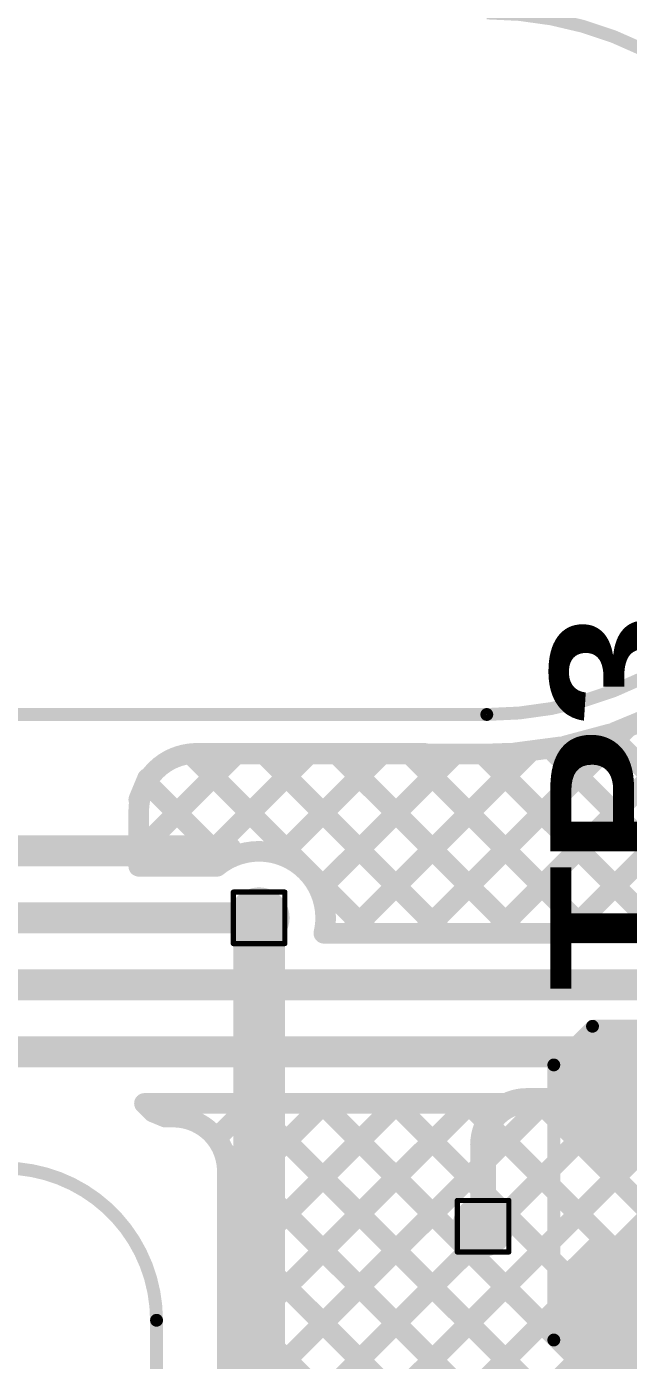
# Model space of a CAD drawing. Header units: inches. Extents: x -17 to 349, y -40 to 215.
# Drawn here: x 84.68 to 90.6, y 123.58 to 136.72 of the extents above; entities that cross this region are included whole.
import ezdxf

# ---------------------------------------------------------------- set-up
doc = ezdxf.new("R2010")
doc.units = ezdxf.units.IN
for name, color, linetype in [('Board Outline', 216, 'Continuous'), ('Bottom Layer', 5, 'Continuous'), ('Drill Drawing', 1, 'Continuous'), ('Top Layer', 1, 'Continuous'), ('Top Overlay', 2, 'Continuous'), ('Top Paste', 8, 'Continuous'), ('Top Solder', 216, 'Continuous'), ('Via Holes', 16, 'Continuous')]:
    doc.layers.add(name, color=color, linetype=linetype)
doc.styles.add('Arial Black_Bold', font='', dxfattribs={"height": 0.2})
doc.styles.get('Arial Black_Bold').set_extended_font_data('Arial Black', bold=True)

# ---------------------------------------------------------------- blocks, each defined once
blk = doc.blocks.new('2_T____P___71')
at = {"layer": 'Top Layer'}
for points in [[(0.286, 0.762), (-0.286, 0.762), (-0.571, 0.476), (-0.571, -0.476), (-0.286, -0.762), (0.286, -0.762), (0.571, -0.476), (0.571, 0.476)], [(2.286, 0.762), (1.714, 0.762), (1.429, 0.476), (1.429, -0.476), (1.714, -0.762), (2.286, -0.762), (2.572, -0.476), (2.572, 0.476)]]:
    blk.add_hatch(color=1, dxfattribs=at).paths.add_polyline_path(points)
at = {"layer": 'Top Paste'}
for points in [[(0.286, 0.762), (-0.286, 0.762), (-0.571, 0.476), (-0.571, -0.476), (-0.286, -0.762), (0.286, -0.762), (0.571, -0.476), (0.571, 0.476)], [(2.286, 0.762), (1.714, 0.762), (1.429, 0.476), (1.429, -0.476), (1.714, -0.762), (2.286, -0.762), (2.572, -0.476), (2.572, 0.476)]]:
    blk.add_hatch(color=8, dxfattribs=at).paths.add_polyline_path(points)
at = {"layer": 'Top Solder'}
for points in [[(0.337, 0.864), (-0.337, 0.864), (-0.673, 0.527), (-0.673, -0.527), (-0.337, -0.864), (0.337, -0.864), (0.673, -0.527), (0.673, 0.527)], [(2.337, 0.864), (1.663, 0.864), (1.327, 0.527), (1.327, -0.527), (1.663, -0.864), (2.337, -0.864), (2.673, -0.527), (2.673, 0.527)]]:
    blk.add_hatch(color=216, dxfattribs=at).paths.add_polyline_path(points)
at = {"layer": 'Top Overlay', "const_width": 0.127}
for points in [[(-0.356, 0.914), (-0.737, 0.533)], [(2.356, 0.914), (-0.356, 0.914)], [(2.356, 0.914), (2.737, 0.533)], [(-0.737, 0.533), (-0.737, -0.533)], [(2.737, 0.533), (2.737, -0.533)], [(-0.737, -0.533), (-0.356, -0.914)], [(2.737, -0.533), (2.356, -0.914)], [(-0.356, -0.914), (2.356, -0.914)]]:
    blk.add_lwpolyline(points, dxfattribs=at)
at = {"layer": 'Top Overlay', "const_width": 0.0635}
for points in [[(-0.387, 0.914, 1), (-0.324, 0.914, 1)], [(-0.387, 0.914, 1), (-0.324, 0.914, 1)], [(2.324, 0.914, 1), (2.387, 0.914, 1)], [(2.324, 0.914, 1), (2.387, 0.914, 1)], [(-0.768, 0.533, 1), (-0.705, 0.533, 1)], [(-0.768, 0.533, 1), (-0.705, 0.533, 1)], [(2.705, 0.533, 1), (2.768, 0.533, 1)], [(2.705, 0.533, 1), (2.768, 0.533, 1)], [(-0.768, -0.533, 1), (-0.705, -0.533, 1)], [(-0.768, -0.533, 1), (-0.705, -0.533, 1)], [(2.705, -0.533, 1), (2.768, -0.533, 1)], [(2.705, -0.533, 1), (2.768, -0.533, 1)], [(-0.387, -0.914, 1), (-0.324, -0.914, 1)], [(-0.387, -0.914, 1), (-0.324, -0.914, 1)], [(2.324, -0.914, 1), (2.387, -0.914, 1)], [(2.324, -0.914, 1), (2.387, -0.914, 1)]]:
    blk.add_lwpolyline(points, format="xyb", close=True, dxfattribs=at)

msp = doc.modelspace()

# ---------------------------------------------------------------- hatches: boundary and pattern name
at = {"layer": 'Bottom Layer'}
h = msp.add_hatch(color=5, dxfattribs=at)
edge = h.paths.add_edge_path()
edge.add_arc((86.97, 127.938), 0.3, 0, 360)
h = msp.add_hatch(color=5, dxfattribs=at)
edge = h.paths.add_edge_path()
edge.add_arc((89.175, 124.899), 0.3, 0, 360)
at = {"layer": 'Top Layer'}
h = msp.add_hatch(color=1, dxfattribs=at)
edge = h.paths.add_edge_path()
edge.add_arc((86.97, 127.938), 0.3, 0, 360)
h = msp.add_hatch(color=1, dxfattribs=at)
edge = h.paths.add_edge_path()
edge.add_arc((89.175, 124.899), 0.3, 0, 360)
at = {"layer": 'Via Holes'}
h = msp.add_hatch(color=7, dxfattribs=at)
edge = h.paths.add_edge_path()
edge.add_arc((86.97, 127.938), 0.15, 0, 360)
h = msp.add_hatch(color=7, dxfattribs=at)
edge = h.paths.add_edge_path()
edge.add_arc((89.175, 124.899), 0.15, 0, 360)

# ---------------------------------------------------------------- linework, layer by layer
at = {"layer": 'Board Outline', "const_width": 0.127}
for points in [[(89.211, 136.856, -0.414214), (92.669, 133.399)], [(92.669, 133.399, -0.414214), (89.211, 129.942)], [(84.46, 125.472, -0.414214), (85.96, 123.972)]]:
    msp.add_lwpolyline(points, format="xyb", dxfattribs=at)
for points in [[(71.991, 129.942), (89.211, 129.942)], [(85.96, 122.985), (85.96, 123.972)]]:
    msp.add_lwpolyline(points, dxfattribs=at)
at = {"layer": 'Board Outline', "const_width": 0.0635}
for points in [[(89.18, 129.942, 1), (89.243, 129.942, 1)], [(89.18, 129.942, 1), (89.243, 129.942, 1)], [(85.929, 123.972, 1), (85.992, 123.972, 1)], [(85.929, 123.972, 1), (85.992, 123.972, 1)]]:
    msp.add_lwpolyline(points, format="xyb", close=True, dxfattribs=at)
at = {"layer": 'Bottom Layer'}
for points, const_width in [([(89.287, 127.786), (94.891, 133.39)], 0.203), ([(90.006, 127.786), (95.22, 133)], 0.203), ([(90.471, 129.766), (90.889, 129.939)], 0.203), ([(88.569, 127.786), (90.604, 129.821)], 0.203), ([(89.987, 129.633), (90.423, 129.75)], 0.203), ([(90.415, 129.747), (91.539, 128.623)], 0.203), ([(85.785, 128.594), (86.744, 129.553)], 0.203), ([(86.275, 129.553), (89.211, 129.553)], 0.203), ([(86.298, 129.553), (88.066, 127.786)], 0.203), ([(86.355, 129.559), (88.597, 129.559)], 0.203), ([(86.356, 128.446), (87.462, 129.553)], 0.203), ([(87.017, 129.553), (88.784, 127.786)], 0.203), ([(87.185, 128.557), (88.181, 129.553)], 0.203), ([(87.563, 128.217), (88.899, 129.553)], 0.203), ([(87.735, 129.553), (89.503, 127.786)], 0.203), ([(87.85, 127.786), (89.65, 129.585)], 0.203), ([(88.454, 129.553), (90.221, 127.786)], 0.203), ([(89.172, 129.553), (90.939, 127.786)], 0.203), ([(89.224, 129.553), (89.45, 129.561)], 0.203), ([(89.488, 129.564), (89.937, 129.623)], 0.203), ([(89.834, 129.609), (91.171, 128.273)], 0.203), ([(85.785, 129.103), (85.872, 129.312)], 0.203), ([(85.861, 129.272), (86.633, 128.5)], 0.203), ([(85.785, 128.446), (85.785, 128.989)], 0.203), ([(71.987, 128.599), (86.65, 128.599)], 0.305), ([(85.785, 128.629), (85.969, 128.446)], 0.203), ([(85.785, 128.446), (86.555, 128.446)], 0.203), ([(71.987, 127.938), (86.97, 127.938)], 0.305), ([(87.607, 127.786), (91.155, 127.786)], 0.203), ([(71.987, 127.278), (96.984, 127.278)], 0.305), ([(71.987, 126.617), (97.746, 126.617)], 0.305), ([(85.841, 126.109), (85.927, 126.024)], 0.203), ([(85.847, 126.109), (97.746, 126.109)], 0.203), ([(85.927, 120.115), (91.921, 126.109)], 0.203), ([(86.046, 125.981), (86.174, 126.109)], 0.203), ([(86.15, 126.109), (86.323, 125.937)], 0.203), ([(86.548, 125.765), (86.892, 126.109)], 0.203), ([(86.561, 121.467), (91.203, 126.109)], 0.203), ([(86.657, 122.281), (90.485, 126.109)], 0.203), ([(86.657, 123.718), (89.048, 126.109)], 0.203), ([(86.657, 123), (89.766, 126.109)], 0.203), ([(86.657, 124.437), (88.329, 126.109)], 0.203), ([(86.657, 125.155), (87.611, 126.109)], 0.203), ([(86.868, 126.109), (95.438, 117.54)], 0.203), ([(87.587, 126.109), (95.721, 117.975)], 0.203), ([(88.232, 121.702), (92.64, 126.109)], 0.203), ([(88.305, 126.109), (91.078, 123.337)], 0.203), ([(89.024, 126.109), (91.426, 123.707)], 0.203), ([(89.742, 126.109), (92.068, 123.784)], 0.203), ([(90.461, 126.109), (92.786, 123.784)], 0.203), ([(85.927, 126.024), (86.047, 125.974)], 0.203), ([(86.619, 125.64), (95.556, 116.704)], 0.203), ([(86.657, 125.445), (86.657, 121.796)], 0.203), ([(86.657, 124.885), (94.024, 117.517)], 0.203), ([(86.657, 124.166), (93.298, 117.524)], 0.203)]:
    msp.add_lwpolyline(points, dxfattribs=dict(at, const_width=const_width))
for points, const_width in [([(90.421, 129.766, 1), (90.522, 129.766, 1)], 0.102), ([(90.553, 129.821, 1), (90.655, 129.821, 1)], 0.102), ([(89.936, 129.633, 1), (90.037, 129.633, 1)], 0.102), ([(90.364, 129.747, 1), (90.465, 129.747, 1)], 0.102), ([(90.373, 129.75, 1), (90.474, 129.75, 1)], 0.102), ([(86.085, 129.515, 1), (86.186, 129.515, 1)], 0.102), ([(86.087, 129.516, 1), (86.189, 129.516, 1)], 0.102), ([(86.225, 129.553, 1), (86.326, 129.553, 1)], 0.102), ([(86.225, 129.553, 1), (86.326, 129.553, 1)], 0.102), ([(86.225, 129.553, 1), (86.326, 129.553, 1)], 0.102), ([(86.248, 129.553, 1), (86.349, 129.553, 1)], 0.102), ([(86.304, 129.559, 1), (86.405, 129.559, 1)], 0.102), ([(86.304, 129.559, 1), (86.405, 129.559, 1)], 0.102), ([(86.693, 129.553, 1), (86.795, 129.553, 1)], 0.102), ([(86.966, 129.553, 1), (87.068, 129.553, 1)], 0.102), ([(87.412, 129.553, 1), (87.513, 129.553, 1)], 0.102), ([(87.684, 129.553, 1), (87.786, 129.553, 1)], 0.102), ([(88.13, 129.553, 1), (88.232, 129.553, 1)], 0.102), ([(88.403, 129.553, 1), (88.505, 129.553, 1)], 0.102), ([(88.546, 129.559, 1), (88.648, 129.559, 1)], 0.102), ([(88.848, 129.553, 1), (88.95, 129.553, 1)], 0.102), ([(89.121, 129.553, 1), (89.223, 129.553, 1)], 0.102), ([(89.161, 129.553, 1), (89.262, 129.553, 1)], 0.102), ([(89.173, 129.553, 1), (89.275, 129.553, 1)], 0.102), ([(89.4, 129.561, 1), (89.501, 129.561, 1)], 0.102), ([(89.438, 129.564, 1), (89.539, 129.564, 1)], 0.102), ([(89.599, 129.585, 1), (89.7, 129.585, 1)], 0.102), ([(89.783, 129.609, 1), (89.885, 129.609, 1)], 0.102), ([(89.886, 129.623, 1), (89.987, 129.623, 1)], 0.102), ([(85.9, 129.391, 1), (86.002, 129.391, 1)], 0.102), ([(85.902, 129.393, 1), (86.004, 129.393, 1)], 0.102), ([(85.81, 129.272, 1), (85.912, 129.272, 1)], 0.102), ([(85.821, 129.312, 1), (85.923, 129.312, 1)], 0.102), ([(85.735, 129.103, 1), (85.836, 129.103, 1)], 0.102), ([(85.735, 128.989, 1), (85.836, 128.989, 1)], 0.102), ([(85.735, 128.989, 1), (85.836, 128.989, 1)], 0.102), ([(85.735, 128.629, 1), (85.836, 128.629, 1)], 0.102), ([(85.735, 128.594, 1), (85.836, 128.594, 1)], 0.102), ([(86.573, 128.599, 1), (86.726, 128.599, 1)], 0.152), ([(85.735, 128.446, 1), (85.836, 128.446, 1)], 0.102), ([(85.735, 128.446, 1), (85.836, 128.446, 1)], 0.102), ([(85.918, 128.446, 1), (86.019, 128.446, 1)], 0.102), ([(86.305, 128.446, 1), (86.406, 128.446, 1)], 0.102), ([(86.505, 128.446, 1), (86.606, 128.446, 1)], 0.102), ([(86.505, 128.446, 1), (86.606, 128.446, 1)], 0.102), ([(86.582, 128.5, 1), (86.683, 128.5, 1)], 0.102), ([(87.134, 128.557, 1), (87.236, 128.557, 1)], 0.102), ([(87.512, 128.217, 1), (87.614, 128.217, 1)], 0.102), ([(86.894, 127.938, 1), (87.046, 127.938, 1)], 0.152), ([(87.575, 127.938, 1), (87.676, 127.938, 1)], 0.102), ([(87.575, 127.938, 1), (87.676, 127.938, 1)], 0.102), ([(87.557, 127.786, 1), (87.658, 127.786, 1)], 0.102), ([(87.557, 127.786, 1), (87.658, 127.786, 1)], 0.102), ([(87.8, 127.786, 1), (87.901, 127.786, 1)], 0.102), ([(88.015, 127.786, 1), (88.117, 127.786, 1)], 0.102), ([(88.518, 127.786, 1), (88.62, 127.786, 1)], 0.102), ([(88.733, 127.786, 1), (88.835, 127.786, 1)], 0.102), ([(89.236, 127.786, 1), (89.338, 127.786, 1)], 0.102), ([(89.452, 127.786, 1), (89.553, 127.786, 1)], 0.102), ([(89.955, 127.786, 1), (90.056, 127.786, 1)], 0.102), ([(90.17, 127.786, 1), (90.272, 127.786, 1)], 0.102), ([(85.791, 126.109, 1), (85.892, 126.109, 1)], 0.102), ([(85.796, 126.109, 1), (85.898, 126.109, 1)], 0.102), ([(85.796, 126.109, 1), (85.898, 126.109, 1)], 0.102), ([(86.099, 126.109, 1), (86.201, 126.109, 1)], 0.102), ([(86.123, 126.109, 1), (86.225, 126.109, 1)], 0.102), ([(86.818, 126.109, 1), (86.919, 126.109, 1)], 0.102), ([(86.842, 126.109, 1), (86.943, 126.109, 1)], 0.102), ([(87.536, 126.109, 1), (87.638, 126.109, 1)], 0.102), ([(87.56, 126.109, 1), (87.662, 126.109, 1)], 0.102), ([(88.255, 126.109, 1), (88.356, 126.109, 1)], 0.102), ([(88.278, 126.109, 1), (88.38, 126.109, 1)], 0.102), ([(88.973, 126.109, 1), (89.075, 126.109, 1)], 0.102), ([(88.997, 126.109, 1), (89.098, 126.109, 1)], 0.102), ([(89.691, 126.109, 1), (89.793, 126.109, 1)], 0.102), ([(89.715, 126.109, 1), (89.817, 126.109, 1)], 0.102), ([(90.41, 126.109, 1), (90.511, 126.109, 1)], 0.102), ([(90.434, 126.109, 1), (90.535, 126.109, 1)], 0.102), ([(85.876, 126.024, 1), (85.978, 126.024, 1)], 0.102), ([(85.876, 126.024, 1), (85.978, 126.024, 1)], 0.102), ([(85.995, 125.981, 1), (86.096, 125.981, 1)], 0.102), ([(85.996, 125.974, 1), (86.097, 125.974, 1)], 0.102), ([(86.061, 125.974, 1), (86.162, 125.974, 1)], 0.102), ([(86.076, 125.974, 1), (86.178, 125.974, 1)], 0.102), ([(86.179, 125.964, 1), (86.281, 125.964, 1)], 0.102), ([(86.179, 125.964, 1), (86.281, 125.964, 1)], 0.102), ([(86.272, 125.937, 1), (86.373, 125.937, 1)], 0.102), ([(86.37, 125.885, 1), (86.472, 125.885, 1)], 0.102), ([(86.37, 125.885, 1), (86.472, 125.885, 1)], 0.102), ([(86.498, 125.765, 1), (86.599, 125.765, 1)], 0.102), ([(86.516, 125.739, 1), (86.618, 125.739, 1)], 0.102), ([(86.516, 125.739, 1), (86.618, 125.739, 1)], 0.102), ([(86.568, 125.64, 1), (86.67, 125.64, 1)], 0.102), ([(86.596, 125.548, 1), (86.697, 125.548, 1)], 0.102), ([(86.596, 125.548, 1), (86.697, 125.548, 1)], 0.102), ([(86.606, 125.445, 1), (86.707, 125.445, 1)], 0.102), ([(86.606, 125.445, 1), (86.707, 125.445, 1)], 0.102), ([(86.606, 125.155, 1), (86.707, 125.155, 1)], 0.102), ([(86.606, 124.885, 1), (86.707, 124.885, 1)], 0.102), ([(86.606, 124.437, 1), (86.707, 124.437, 1)], 0.102), ([(86.606, 124.166, 1), (86.707, 124.166, 1)], 0.102), ([(86.606, 123.718, 1), (86.707, 123.718, 1)], 0.102)]:
    msp.add_lwpolyline(points, format="xyb", close=True, dxfattribs=dict(at, const_width=const_width))
at = {"layer": 'Bottom Layer', "const_width": 0.203}
for points in [[(85.953, 129.393, -0.097315), (86.135, 129.515)], [(86.138, 129.516, -0.062718), (86.275, 129.553)], [(86.275, 129.553, -0.034927), (86.355, 129.559)], [(85.785, 128.989, -0.198376), (85.951, 129.391)], [(86.555, 128.446, -0.632219), (87.625, 127.938)], [(87.625, 127.938, -0.058718), (87.607, 127.786)], [(86.112, 125.974, -0.240654), (85.847, 126.109)], [(86.127, 125.974, -0.049131), (86.23, 125.964)], [(86.23, 125.964, -0.098502), (86.421, 125.885)], [(86.421, 125.885, -0.098502), (86.567, 125.739)], [(86.567, 125.739, -0.098502), (86.646, 125.548)], [(86.646, 125.548, -0.049112), (86.657, 125.445)]]:
    msp.add_lwpolyline(points, format="xyb", dxfattribs=at)
at = {"layer": 'Drill Drawing', "const_width": 0.0508}
for points in [[(86.716, 128.192), (87.224, 128.192)], [(86.716, 127.684), (86.716, 128.192)], [(87.224, 127.684), (87.224, 128.192)], [(86.716, 127.684), (87.224, 127.684)], [(88.921, 125.153), (89.429, 125.153)], [(88.921, 124.645), (88.921, 125.153)], [(89.429, 124.645), (89.429, 125.153)], [(88.921, 124.645), (89.429, 124.645)]]:
    msp.add_lwpolyline(points, dxfattribs=at)
at = {"layer": 'Drill Drawing', "const_width": 0.0254}
for points in [[(86.703, 128.192, 1), (86.728, 128.192, 1)], [(86.703, 128.192, 1), (86.728, 128.192, 1)], [(87.211, 128.192, 1), (87.236, 128.192, 1)], [(87.211, 128.192, 1), (87.236, 128.192, 1)], [(86.703, 127.684, 1), (86.728, 127.684, 1)], [(86.703, 127.684, 1), (86.728, 127.684, 1)], [(87.211, 127.684, 1), (87.236, 127.684, 1)], [(87.211, 127.684, 1), (87.236, 127.684, 1)], [(88.908, 125.153, 1), (88.933, 125.153, 1)], [(88.908, 125.153, 1), (88.933, 125.153, 1)], [(89.416, 125.153, 1), (89.441, 125.153, 1)], [(89.416, 125.153, 1), (89.441, 125.153, 1)], [(88.908, 124.645, 1), (88.933, 124.645, 1)], [(88.908, 124.645, 1), (88.933, 124.645, 1)], [(89.416, 124.645, 1), (89.441, 124.645, 1)], [(89.416, 124.645, 1), (89.441, 124.645, 1)]]:
    msp.add_lwpolyline(points, format="xyb", close=True, dxfattribs=at)
at = {"layer": 'Top Layer'}
for points, const_width in [([(86.97, 119.607), (86.97, 127.938)], 0.508), ([(89.605, 126.133), (90.785, 126.133)], 0.254), ([(89.175, 124.899), (89.175, 125.703)], 0.254)]:
    msp.add_lwpolyline(points, dxfattribs=dict(at, const_width=const_width))
for points, const_width in [([(86.843, 127.938, 1), (87.097, 127.938, 1)], 0.254), ([(89.541, 126.133, 1), (89.668, 126.133, 1)], 0.127), ([(89.541, 126.133, 1), (89.668, 126.133, 1)], 0.127), ([(89.111, 125.703, 1), (89.238, 125.703, 1)], 0.127), ([(89.111, 125.703, 1), (89.238, 125.703, 1)], 0.127), ([(89.111, 124.899, 1), (89.238, 124.899, 1)], 0.127)]:
    msp.add_lwpolyline(points, format="xyb", close=True, dxfattribs=dict(at, const_width=const_width))
at = {"layer": 'Top Layer', "const_width": 0.254}
msp.add_lwpolyline([(89.175, 125.703, -0.414214), (89.605, 126.133)], format="xyb", dxfattribs=at)

# ---------------------------------------------------------------- block references
at = {"rotation": 90}
msp.add_blockref('2_T____P___71', (90.785, 124.133), dxfattribs=at)

# ---------------------------------------------------------------- texts
at = {"layer": 'Top Overlay', "style": 'Arial Black_Bold'}
msp.add_text('TP3', height=1.27, rotation=90, dxfattribs=at).set_placement((91.107, 127.216))

doc.saveas('drawing.dxf')
